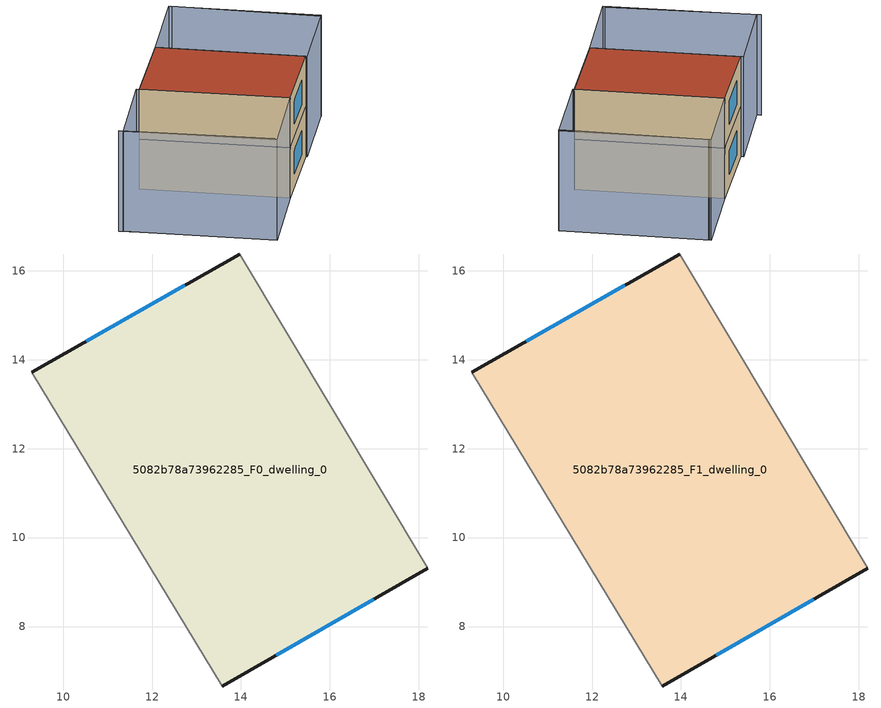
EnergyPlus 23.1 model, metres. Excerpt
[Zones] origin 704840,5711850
5082b78a73962285_F0_dwelling_0
 floor ground (EU_floor_Construction): 13.97,16.38 18.2,9.31 13.58,6.66 9.29,13.72 z0
 wall outside (EU_wall_Construction): 13.97,16.38 9.29,13.72 / 13.58,6.66 18.2,9.31 z0:3
 wall adiabatic (EU_wall_Construction): 18.2,9.31 13.97,16.38 / 9.29,13.72 13.58,6.66 z0:3
 window (EU_Window_Construction): 12.74,15.68 10.52,14.42 / 14.79,7.36 16.99,8.61 z0.79:2.21
5082b78a73962285_F1_dwelling_0
 floor to 5082b78a73962285_F0_dwelling_0 (EU_floor_Construction): 13.97,16.38 18.2,9.31 13.58,6.66 9.29,13.72 z3
 wall outside (EU_wall_Construction): 13.97,16.38 9.29,13.72 / 13.58,6.66 18.2,9.31 z3:6
 wall adiabatic (EU_wall_Construction): 18.2,9.31 13.97,16.38 / 9.29,13.72 13.58,6.66 z3:6
 window (EU_Window_Construction): 12.74,15.68 10.52,14.42 / 14.79,7.36 16.99,8.61 z3.79:5.21
 roof outside (EU_roof_Construction): 18.2,9.31 13.97,16.38 9.29,13.72 13.58,6.66 z6
shading: 22.71,11.88 18.59,19 / 4.5,11.26 9.04,4.06 / 18.53,19.09 22.79,11.95 / 22.79,11.95 18.23,9.23 / 18.23,9.23 13.97,16.38 / 13.97,16.38 18.53,19.09 / 9.21,13.85 13.58,6.66 / 13.58,6.66 8.99,3.87 / 8.99,3.87 4.62,11.07 / 4.62,11.07 9.21,13.85 z0:6
[Building]
EU S2 Campaign: North Axis=0; Terrain=City; Solar Distribution=FullExterior
[Site:Location]
London: Latitude=51.5; Longitude=-0.5; Time Zone=0; Elevation=25
[SizingPeriod:WeatherFileDays]
AnnualSizingPeriod: Begin Month=1; Begin Day of Month=1; End Month=12; End Day of Month=31; Day of Week for Start Day=Monday; Use Weather File Daylight Saving Period=No; Use Weather File Rain and Snow Indicators=No
[MATERIAL]
EU_InternalMass_Material: Roughness=MediumRough; Thickness=0.1; Conductivity=1; Density=1800; Specific Heat=900; Thermal Absorptance=0.9; Solar Absorptance=0.7; Visible Absorptance=0.7
[MATERIAL:NOMASS] Roughness=MediumRough; Thermal Absorptance=0.9; Solar Absorptance=0.7; Visible Absorptance=0.7
Name | Thermal Resistance
EU_wall_NoMass | 0.555556
EU_roof_NoMass | 0.510204
EU_floor_NoMass | 1.68919
[WINDOWMATERIAL:SIMPLEGLAZINGSYSTEM]
EU_Window_SimpleGlazing: UFactor=3.96; Solar Heat Gain Coefficient=0.85; Visible Transmittance=0.85
[CONSTRUCTION]
EU_wall_Construction: EU_wall_NoMass
EU_roof_Construction: EU_roof_NoMass
EU_floor_Construction: EU_floor_NoMass
EU_Window_Construction: EU_Window_SimpleGlazing
EU_InternalMass_Construction: EU_InternalMass_Material
[ZONE] Type=1; Multiplier=1; Ceiling Height=autocalculate; Floor Area=autocalculate; Part of Total Floor Area=Yes
Name | Volume
5082b78a73962285_F0_dwelling_0 | 132.459
5082b78a73962285_F1_dwelling_0 | 132.46
[INTERNALMASS] Construction=EU_InternalMass_Construction; Surface Area=44.1532
Name | Zone or ZoneList
5082b78a73962285_F0_dwelling_0_EU_InternalMass | 5082b78a73962285_F0_dwelling_0
5082b78a73962285_F1_dwelling_0_EU_InternalMass | 5082b78a73962285_F1_dwelling_0
[OTHEREQUIPMENT] Fuel Type=Electricity; Design Level Calculation Method=Watts/Area; Power per Zone Floor Area=1; Fraction Latent=0; Fraction Radiant=0; Fraction Lost=0; Carbon Dioxide Generation Rate=0; EndUse Subcategory=EU_Step8_InternalGains
Name | Zone or ZoneList or Space or SpaceList | Schedule
EU_Step8_InternalGain_5082b78a73962285_F0_dwelling_0_f000 | 5082b78a73962285_F0_dwelling_0 | EU_Step8_GainSchedule_5082b78a73962285_F0_dwelling_0_f000
EU_Step8_InternalGain_5082b78a73962285_F1_dwelling_0_f000 | 5082b78a73962285_F1_dwelling_0 | EU_Step8_GainSchedule_5082b78a73962285_F1_dwelling_0_f000
[ZONEVENTILATION:DESIGNFLOWRATE] Schedule=EU_AlwaysOn; Design Flow Rate Calculation Method=AirChanges/Hour; Air Changes per Hour=0.48; Ventilation Type=Natural; Fan Pressure Rise=0; Fan Total Efficiency=1; Constant Term Coefficient=1; Temperature Term Coefficient=0; Velocity Term Coefficient=0; Velocity Squared Term Coefficient=0; Minimum Indoor Temperature=-100; Maximum Indoor Temperature=100; Delta Temperature=-100; Minimum Outdoor Temperature=-100; Maximum Outdoor Temperature=100; Maximum Wind Speed=40
Name | Zone or ZoneList or Space or SpaceList
EU_ConstantAir_5082b78a73962285_F0_dwelling_0 | 5082b78a73962285_F0_dwelling_0
EU_ConstantAir_5082b78a73962285_F1_dwelling_0 | 5082b78a73962285_F1_dwelling_0
[HVACTEMPLATE:THERMOSTAT] Constant Heating Setpoint=20; Constant Cooling Setpoint=50
EU_HeatOnly_5082b78a73962285_F0_dwelling_0; EU_HeatOnly_5082b78a73962285_F1_dwelling_0
[HVACTEMPLATE:ZONE:IDEALLOADSAIRSYSTEM] System Availability Schedule=EU_AlwaysOn; Maximum Heating Supply Air Temperature=50; Minimum Cooling Supply Air Temperature=13; Maximum Heating Supply Air Humidity Ratio=0.0156; Minimum Cooling Supply Air Humidity Ratio=0.0077; Heating Limit=NoLimit; Cooling Limit=NoLimit; Heating Availability Schedule=EU_AlwaysOn; Cooling Availability Schedule=EU_CoolingOff; Dehumidification Control Type=ConstantSensibleHeatRatio; Cooling Sensible Heat Ratio=0.7; Dehumidification Setpoint=60; Humidification Control Type=None; Humidification Setpoint=30; Outdoor Air Method=None; Outdoor Air Flow Rate per Person=0.00944; Outdoor Air Flow Rate per Zone Floor Area=0; Outdoor Air Flow Rate per Zone=0; Demand Controlled Ventilation Type=None; Outdoor Air Economizer Type=NoEconomizer; Heat Recovery Type=None; Sensible Heat Recovery Effectiveness=0.7; Latent Heat Recovery Effectiveness=0.65
Name | Template Thermostat
5082b78a73962285_F0_dwelling_0 | EU_HeatOnly_5082b78a73962285_F0_dwelling_0
5082b78a73962285_F1_dwelling_0 | EU_HeatOnly_5082b78a73962285_F1_dwelling_0
[SIZING:ZONE] Zone Cooling Design Supply Air Temperature Input Method=SupplyAirTemperature; Zone Cooling Design Supply Air Temperature=13; Zone Heating Design Supply Air Temperature Input Method=SupplyAirTemperature; Zone Heating Design Supply Air Temperature=50; Zone Cooling Design Supply Air Humidity Ratio=0.008; Zone Heating Design Supply Air Humidity Ratio=0.008; Cooling Design Air Flow Method=DesignDay; Cooling Design Air Flow Rate=0; Cooling Minimum Air Flow per Zone Floor Area=0.000762; Cooling Minimum Air Flow=0; Cooling Minimum Air Flow Fraction=0.2; Heating Design Air Flow Method=DesignDay; Heating Design Air Flow Rate=0; Heating Maximum Air Flow per Zone Floor Area=0.002032; Heating Maximum Air Flow=0.141576; Heating Maximum Air Flow Fraction=0.3; Account for Dedicated Outdoor Air System=No; Dedicated Outdoor Air System Control Strategy=NeutralSupplyAir; Dedicated Outdoor Air Low Setpoint Temperature for Design=autosize; Dedicated Outdoor Air High Setpoint Temperature for Design=autosize; Zone Load Sizing Method=Sensible Load Only No Latent Load; Zone Latent Cooling Design Supply Air Humidity Ratio Input Method=HumidityRatioDifference; Zone Cooling Design Supply Air Humidity Ratio Difference=0.005; Zone Latent Heating Design Supply Air Humidity Ratio Input Method=HumidityRatioDifference; Zone Humidification Design Supply Air Humidity Ratio Difference=0.005
5082b78a73962285_F0_dwelling_0; 5082b78a73962285_F1_dwelling_0
[SCHEDULE:CONSTANT]
Name | Hourly Value
EU_AlwaysOn | 1
EU_CoolingOff | 0
[SCHEDULE:FILE] Column Number=1; Rows to Skip at Top=0; Number of Hours of Data=8760; Column Separator=Comma; Interpolate to Timestep=No; Minutes per Item=60; Adjust Schedule for Daylight Savings=Yes
Name | File
EU_Step8_GainSchedule_5082b78a73962285_F0_dwelling_0_f000 | ../../schedules/5082b78a73962285/5082b78a73962285_F0_dwelling_0_f000_gain.csv
EU_Step8_GainSchedule_5082b78a73962285_F1_dwelling_0_f000 | ../../schedules/5082b78a73962285/5082b78a73962285_F1_dwelling_0_f000_gain.csv
